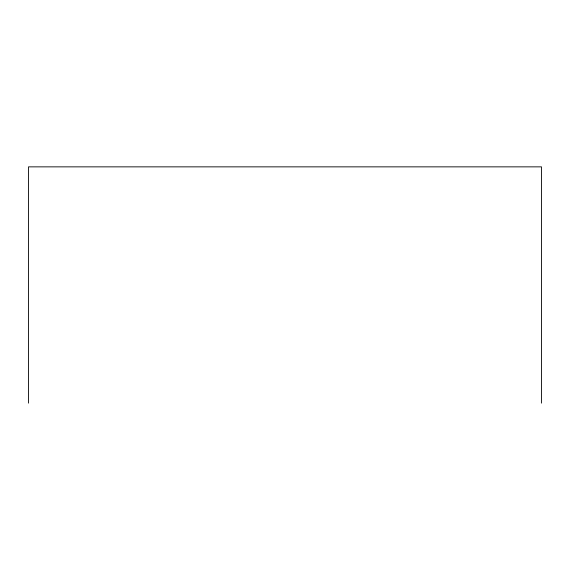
<?xml version="1.0" encoding="UTF-8"?>
<svg xmlns="http://www.w3.org/2000/svg" width="570" height="570" viewBox="0 0 570 570"><rect width="100%" height="100%" fill="white"/><g stroke="black" fill="none" stroke-linecap="round" stroke-linejoin="round"><path stroke-width="0.85" d="M541.5 403.14L541.5 166.86L28.5 166.86L28.5 403.14"/></g></svg>
